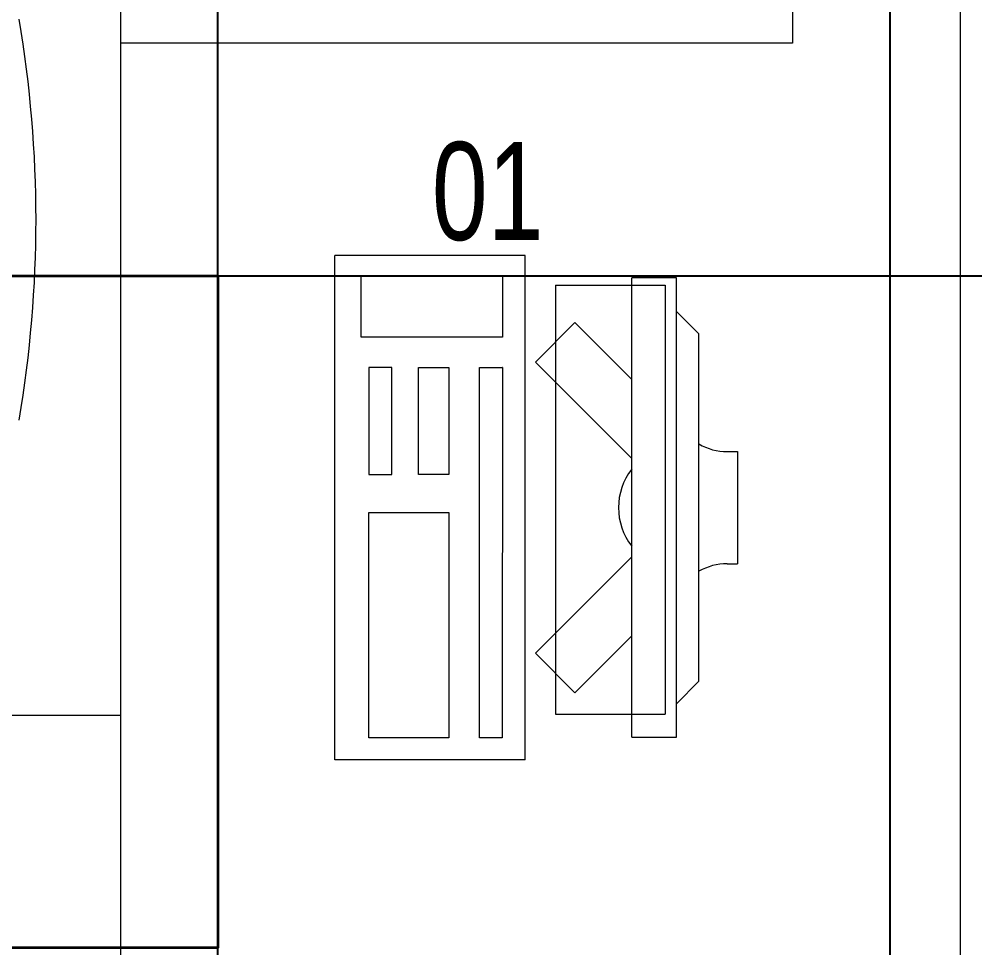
# Model space of a CAD drawing. Header units: inches. Extents: x -12418 to 57169, y -29325 to 19878.
# Drawn here: x 6422 to 7276, y -9600 to -8771 of the extents above; entities that cross this region are included whole.
import ezdxf
from ezdxf.enums import TextEntityAlignment as Align

# ---------------------------------------------------------------- set-up
doc = ezdxf.new("R2010")
doc.units = ezdxf.units.IN
doc.header["$LTSCALE"] = 25
doc.header["$MEASUREMENT"] = 0
doc.linetypes.add('00-Ground Floor$0$HIDDEN', pattern=[9.525, 6.35, -3.175])
doc.layers.get('0').update_dxf_attribs({"color": 8})
for name, color, linetype, lineweight in [('00-Ground Floor$0$72_EGR_EQP_TAG', 142, 'Continuous', 5), ('00-Ground Floor$0$LOADING', 253, 'Continuous', 5), ('E-LITE-CIRC-NUMB', 6, 'Continuous', 25), ('E-LITE-CLNG', 150, 'Continuous', 35), ('E-LITE-CTRL', 6, 'Continuous', 25)]:
    doc.layers.add(name, color=color, linetype=linetype, lineweight=lineweight)
doc.layers.add('00-Ground Floor$0$False Ceiling', color=251, linetype='Continuous')
doc.styles.add('00-Ground Floor$0$X3G_ENTITY_257CFD', font='swisscl.ttf', dxfattribs={"height": 200})
doc.styles.add('DC_Simplex', font='SIMPLEX.shx', dxfattribs={"width": 0.7})

# ---------------------------------------------------------------- blocks, each defined once
blk = doc.blocks.new('00-Ground Floor$0$ITCWLS1-P')
at = {"layer": '00-Ground Floor$0$LOADING'}
for p, q in [((-0.17, 0.45), (-0.17, 0)), ((-0.17, 0.45), (0, 0.45)), ((0, 0.45), (0, 0)), ((-0.26509, 0.43, 0), (-0.30509, 0.43, 0)), ((-0.30509, 0.43, 0), (-0.30509, 0.02, 0)), ((-0.26509, 0.43, 0), (-0.26509, 0.02, 0)), ((-0.14957, 0.43047), (-0.12914, 0.43047)), ((-0.12914, 0.43047), (-0.12914, 0.40893)), ((-0.197, 0.40939), (-0.295, 0.40939)), ((-0.295, 0.02639), (-0.295, 0.40939)), ((-0.197, 0.02639), (-0.197, 0.40939)), ((-0.32509, 0.38, 0), (-0.30509, 0.4, 0)), ((-0.32509, 0.38, 0), (-0.32509, 0.07, 0)), ((-0.35032, 0.275), (-0.35961, 0.275)), ((-0.35961, 0.175), (-0.35961, 0.275)), ((-0.35032, 0.175), (-0.35961, 0.175)), ((-0.32509, 0.07, 0), (-0.30509, 0.05, 0)), ((-0.197, 0.02639), (-0.295, 0.02639)), ((-0.30509, 0.02, 0), (-0.26509, 0.02, 0)), ((-0.17, 0), (0, 0))]:
    blk.add_line(p, q, dxfattribs=at)
at = {"layer": '00-Ground Floor$0$LOADING', "extrusion": (2.48281e-10, 3.18408e-10, -1)}
for p, q in [((-0.26509, 0.33952), (-0.21443, 0.39019)), ((-0.17907, 0.35483), (-0.21443, 0.39019)), ((-0.26509, 0.26881), (-0.17907, 0.35483))]:
    blk.add_line(p, q, dxfattribs=at)
at = {"layer": '00-Ground Floor$0$LOADING', "extrusion": (2.48281e-10, -3.18408e-10, -1)}
for p, q in [((-0.26509, 0.18119), (-0.17907, 0.09517)), ((-0.26509, 0.11048), (-0.21443, 0.05981)), ((-0.17907, 0.09517), (-0.21443, 0.05981))]:
    blk.add_line(p, q, dxfattribs=at)
at = {"layer": '00-Ground Floor$0$LOADING'}
for points in [[(-0.12914, 0.40893), (-0.12914, 0.09996), (-0.14957, 0.09996), (-0.14957, 0.43047)], [(-0.14957, 0.09997), (-0.14957, 0.09997), (-0.14957, 0.09997), (-0.14957, 0.09997), (-0.14957, 0.09997), (-0.14957, 0.09997), (-0.14957, 0.09997), (-0.14957, 0.09997), (-0.14957, 0.09997)], [(-0.14957, 0.09997), (-0.14957, 0.09997), (-0.14957, 0.09997), (-0.14957, 0.09997), (-0.14957, 0.09997), (-0.14957, 0.09997), (-0.14957, 0.09997), (-0.14957, 0.09997), (-0.14957, 0.09997), (-0.14957, 0.09997), (-0.14957, 0.09997), (-0.14957, 0.09997), (-0.14957, 0.09997), (-0.14957, 0.09997), (-0.14957, 0.09997), (-0.14957, 0.09997), (-0.14957, 0.09997), (-0.14957, 0.09997)], [(-0.14957, 0.09996), (-0.14957, 0.09996), (-0.14957, 0.09996), (-0.14957, 0.09996), (-0.14957, 0.09996), (-0.14957, 0.09996), (-0.14957, 0.09996), (-0.14957, 0.09996), (-0.14957, 0.09996), (-0.14957, 0.09996)], [(-0.14957, 0.09996), (-0.14957, 0.09996), (-0.14957, 0.09996), (-0.14957, 0.09996), (-0.14957, 0.09996), (-0.14957, 0.09996), (-0.14957, 0.09996)], [(-0.14957, 0.09997), (-0.14957, 0.09997), (-0.14957, 0.09997), (-0.14957, 0.09997), (-0.14957, 0.09997), (-0.14957, 0.09997), (-0.14957, 0.09997), (-0.14957, 0.09997), (-0.14957, 0.09997), (-0.14957, 0.09997)], [(-0.14957, 0.09997), (-0.14957, 0.09997), (-0.14957, 0.09997), (-0.14957, 0.09997), (-0.14957, 0.09997), (-0.14957, 0.09997), (-0.14957, 0.09997), (-0.14957, 0.09997), (-0.14957, 0.09997), (-0.14957, 0.09997), (-0.14957, 0.09997), (-0.14957, 0.09997), (-0.14957, 0.09997), (-0.14957, 0.09997), (-0.14957, 0.09997)], [(-0.14957, 0.09997), (-0.14957, 0.09997), (-0.14957, 0.09997), (-0.14957, 0.09997), (-0.14957, 0.09997), (-0.14957, 0.09997), (-0.14957, 0.09997), (-0.14957, 0.09997), (-0.14957, 0.09997), (-0.14957, 0.09997)], [(-0.14957, 0.09997), (-0.14957, 0.09997), (-0.14957, 0.09997), (-0.14957, 0.09997), (-0.14957, 0.09997), (-0.14957, 0.09997), (-0.14957, 0.09997), (-0.14957, 0.09997), (-0.14957, 0.09997), (-0.14957, 0.09997)], [(-0.14957, 0.09996), (-0.14957, 0.09996), (-0.14957, 0.09996), (-0.14957, 0.09996), (-0.14957, 0.09996), (-0.14957, 0.09996), (-0.14957, 0.09996), (-0.14957, 0.09996), (-0.14957, 0.09996), (-0.14957, 0.09996), (-0.14957, 0.09996), (-0.14957, 0.09996), (-0.14957, 0.09996), (-0.14957, 0.09996), (-0.14957, 0.09996), (-0.14957, 0.09996), (-0.14957, 0.09996), (-0.14957, 0.09996), (-0.14957, 0.09997), (-0.14957, 0.09997), (-0.14957, 0.09997), (-0.14957, 0.09997), (-0.14957, 0.09997), (-0.14957, 0.09997), (-0.14957, 0.09997), (-0.14957, 0.09997), (-0.14957, 0.09997), (-0.14957, 0.09997), (-0.14957, 0.09997), (-0.14957, 0.09997), (-0.14957, 0.09997), (-0.14957, 0.09997), (-0.14956, 0.09997), (-0.14956, 0.09997), (-0.14956, 0.09997), (-0.14956, 0.09996), (-0.14956, 0.09996), (-0.14956, 0.09996), (-0.14956, 0.09996), (-0.14956, 0.09996), (-0.14956, 0.09996), (-0.14956, 0.09996), (-0.14956, 0.09996), (-0.14956, 0.09996), (-0.14956, 0.09996), (-0.14956, 0.09996), (-0.14956, 0.09996), (-0.14956, 0.09996), (-0.14957, 0.09996), (-0.14957, 0.09996), (-0.14957, 0.09996), (-0.14957, 0.09996), (-0.14957, 0.09996), (-0.14957, 0.09996)], [(-0.14957, 0.09996), (-0.14957, 0.09996), (-0.14957, 0.09996), (-0.14957, 0.09996), (-0.14957, 0.09996), (-0.14957, 0.09996), (-0.14957, 0.09996), (-0.14957, 0.09996), (-0.14957, 0.09996), (-0.14957, 0.09996), (-0.14957, 0.09997), (-0.14957, 0.09997), (-0.14957, 0.09997), (-0.14957, 0.09996), (-0.14957, 0.09996), (-0.14957, 0.09996), (-0.14957, 0.09996), (-0.14957, 0.09996), (-0.14957, 0.09996), (-0.14957, 0.09997), (-0.14957, 0.09997), (-0.14957, 0.09997), (-0.14957, 0.09997), (-0.14957, 0.09997), (-0.14957, 0.09997), (-0.14957, 0.09997), (-0.14957, 0.09997), (-0.14957, 0.09997), (-0.14957, 0.09997), (-0.14957, 0.09997), (-0.14957, 0.09997), (-0.14957, 0.09997), (-0.14957, 0.09997), (-0.14957, 0.09997), (-0.14957, 0.09997), (-0.14957, 0.09997), (-0.14957, 0.09997), (-0.14957, 0.09997), (-0.14957, 0.09997), (-0.14957, 0.09997), (-0.14957, 0.09997), (-0.14957, 0.09997), (-0.14957, 0.09997), (-0.14957, 0.09997), (-0.14957, 0.09997), (-0.14957, 0.09997), (-0.14957, 0.09997), (-0.14957, 0.09997), (-0.14957, 0.09997), (-0.14957, 0.09997), (-0.14957, 0.09997), (-0.14957, 0.09997), (-0.14957, 0.09997), (-0.14957, 0.09997), (-0.14957, 0.09997), (-0.14957, 0.09997), (-0.14957, 0.09997), (-0.14957, 0.09997), (-0.14957, 0.09997), (-0.14957, 0.09997), (-0.14957, 0.09997), (-0.14957, 0.09997), (-0.14957, 0.09997), (-0.14957, 0.09997), (-0.14957, 0.09997), (-0.14957, 0.09997), (-0.14957, 0.09997), (-0.14957, 0.09997), (-0.14957, 0.09997), (-0.14957, 0.09997), (-0.14957, 0.09997), (-0.14957, 0.09997), (-0.14957, 0.09997), (-0.14957, 0.09997), (-0.14957, 0.09997), (-0.14957, 0.09997), (-0.14957, 0.09997), (-0.14957, 0.09997), (-0.14957, 0.09997), (-0.14957, 0.09997), (-0.14956, 0.09997), (-0.14957, 0.09997), (-0.14957, 0.09997), (-0.14957, 0.09997), (-0.14957, 0.09997), (-0.14956, 0.09997), (-0.14957, 0.09997), (-0.14957, 0.09997), (-0.14957, 0.09997), (-0.14957, 0.09997), (-0.14957, 0.09997), (-0.14957, 0.09997), (-0.14957, 0.09997), (-0.14957, 0.09997), (-0.14957, 0.09997), (-0.14957, 0.09997), (-0.14956, 0.09997), (-0.14957, 0.09996), (-0.14957, 0.09996), (-0.14957, 0.09996), (-0.14956, 0.09996), (-0.14957, 0.09996), (-0.14957, 0.09996), (-0.14957, 0.09996), (-0.14957, 0.09996), (-0.14957, 0.09996), (-0.14957, 0.09996), (-0.14957, 0.09996), (-0.14957, 0.09996), (-0.14957, 0.09996), (-0.14957, 0.09996)], [(-0.14957, 0.09996), (-0.14957, 0.09996), (-0.14957, 0.09996), (-0.14957, 0.09996), (-0.14957, 0.09996), (-0.14957, 0.09996), (-0.14957, 0.09996), (-0.14957, 0.09996)], [(-0.14957, 0.09996), (-0.14957, 0.09996), (-0.14957, 0.09996), (-0.14957, 0.09996), (-0.14957, 0.09996), (-0.14957, 0.09996), (-0.14957, 0.09996), (-0.14957, 0.09996), (-0.14957, 0.09996), (-0.14957, 0.09996), (-0.14957, 0.09996), (-0.14957, 0.09996), (-0.14957, 0.09996), (-0.14957, 0.09996), (-0.14957, 0.09996), (-0.14957, 0.09996), (-0.14957, 0.09996), (-0.14957, 0.09996), (-0.14957, 0.09996), (-0.14957, 0.09996), (-0.14957, 0.09996), (-0.14957, 0.09996), (-0.14957, 0.09996), (-0.14957, 0.09996), (-0.14957, 0.09996), (-0.14957, 0.09996), (-0.14957, 0.09996), (-0.14957, 0.09996), (-0.14957, 0.09996), (-0.14957, 0.09996), (-0.14957, 0.09996), (-0.14957, 0.09996), (-0.14957, 0.09996), (-0.14957, 0.09996), (-0.14957, 0.09996), (-0.14957, 0.09996), (-0.14957, 0.09996), (-0.14957, 0.09996), (-0.14957, 0.09996), (-0.14957, 0.09996), (-0.14957, 0.09996), (-0.14957, 0.09996), (-0.14957, 0.09996), (-0.14957, 0.09996), (-0.14957, 0.09996), (-0.14957, 0.09996), (-0.14957, 0.09996), (-0.14957, 0.09996), (-0.14956, 0.09996), (-0.14956, 0.09996), (-0.14956, 0.09996), (-0.14956, 0.09996), (-0.14957, 0.09996), (-0.14957, 0.09996), (-0.14957, 0.09996), (-0.14957, 0.09996), (-0.14957, 0.09996), (-0.14957, 0.09996), (-0.14956, 0.09996), (-0.14957, 0.09996), (-0.14957, 0.09996), (-0.14957, 0.09996), (-0.14957, 0.09996), (-0.14957, 0.09996), (-0.14957, 0.09996), (-0.14957, 0.09996), (-0.14957, 0.09996), (-0.14957, 0.09996), (-0.14957, 0.09996), (-0.14956, 0.09996), (-0.14956, 0.09996), (-0.14957, 0.09996), (-0.14957, 0.09996), (-0.14957, 0.09996), (-0.14957, 0.09996), (-0.14957, 0.09996), (-0.14957, 0.09996), (-0.14957, 0.09996), (-0.14957, 0.09996), (-0.14957, 0.09996), (-0.14957, 0.09996), (-0.14957, 0.09996), (-0.14957, 0.09996), (-0.14957, 0.09996), (-0.14957, 0.09996), (-0.14957, 0.09996), (-0.14957, 0.09996), (-0.14957, 0.09996), (-0.14957, 0.09996)], [(-0.14957, 0.09996), (-0.14957, 0.09996), (-0.14957, 0.09996), (-0.14957, 0.09996), (-0.14957, 0.09996), (-0.14957, 0.09996), (-0.14957, 0.09996), (-0.14957, 0.09996), (-0.14957, 0.09996), (-0.14957, 0.09996), (-0.14957, 0.09996), (-0.14957, 0.09996)], [(-0.14957, 0.09996), (-0.14957, 0.09996), (-0.14956, 0.09996), (-0.14956, 0.09996), (-0.14956, 0.09996), (-0.14956, 0.09996), (-0.14957, 0.09996)], [(-0.14957, 0.09996), (-0.14957, 0.09996), (-0.14957, 0.09996), (-0.14957, 0.09996), (-0.14957, 0.09996), (-0.14957, 0.09996), (-0.14957, 0.09996), (-0.14957, 0.09996), (-0.14957, 0.09996), (-0.14956, 0.09996), (-0.14956, 0.09996), (-0.14956, 0.09996), (-0.14956, 0.09996), (-0.14956, 0.09996), (-0.14956, 0.09996), (-0.14956, 0.09996), (-0.14957, 0.09996)]]:
    blk.add_lwpolyline(points, dxfattribs=at)
for points in [[(-0.1019, 0.43047), (-0.03039, 0.43047), (-0.03039, 0.22944), (-0.1019, 0.22944)], [(-0.1019, 0.19536), (-0.07466, 0.19536), (-0.07466, 0.09996), (-0.1019, 0.09996)], [(-0.03039, 0.19536), (-0.05082, 0.19536), (-0.05082, 0.09996), (-0.03039, 0.09996)], [(-0.14956, 0.09996), (-0.14956, 0.09996), (-0.14956, 0.09996), (-0.14956, 0.09996), (-0.14956, 0.09996), (-0.14956, 0.09996), (-0.14956, 0.09996), (-0.14956, 0.09996), (-0.14957, 0.09996), (-0.14957, 0.09996), (-0.14957, 0.09996), (-0.14957, 0.09996), (-0.14957, 0.09996), (-0.14957, 0.09996), (-0.14957, 0.09996), (-0.14957, 0.09996), (-0.14957, 0.09996), (-0.14957, 0.09996), (-0.14957, 0.09996), (-0.14957, 0.09996), (-0.14957, 0.09996), (-0.14957, 0.09996), (-0.14957, 0.09996), (-0.14957, 0.09996), (-0.14957, 0.09996), (-0.14957, 0.09996), (-0.14957, 0.09996), (-0.14957, 0.09996), (-0.14957, 0.09996), (-0.14957, 0.09996), (-0.14957, 0.09996), (-0.14957, 0.09996), (-0.14957, 0.09996), (-0.14957, 0.09996), (-0.14957, 0.09996), (-0.14957, 0.09996), (-0.14957, 0.09996), (-0.14957, 0.09996), (-0.14957, 0.09996), (-0.14957, 0.09996), (-0.14957, 0.09996), (-0.14957, 0.09996), (-0.14957, 0.09996), (-0.14957, 0.09996), (-0.14957, 0.09996), (-0.14957, 0.09996), (-0.14957, 0.09996), (-0.14957, 0.09996), (-0.14957, 0.09996), (-0.14957, 0.09996), (-0.14957, 0.09996), (-0.14957, 0.09996), (-0.14957, 0.09996), (-0.14957, 0.09996), (-0.14957, 0.09996), (-0.14957, 0.09996), (-0.14957, 0.09996), (-0.14956, 0.09996), (-0.14956, 0.09996), (-0.14956, 0.09996), (-0.14956, 0.09996), (-0.14956, 0.09996), (-0.14956, 0.09996), (-0.14956, 0.09996), (-0.14956, 0.09996), (-0.14956, 0.09996), (-0.14956, 0.09996), (-0.14956, 0.09996), (-0.14956, 0.09996), (-0.14956, 0.09996), (-0.14956, 0.09996), (-0.14956, 0.09996), (-0.14956, 0.09996), (-0.14956, 0.09996), (-0.14956, 0.09996), (-0.14956, 0.09996), (-0.14956, 0.09996), (-0.14956, 0.09996), (-0.14956, 0.09996), (-0.14956, 0.09996), (-0.14956, 0.09996), (-0.14956, 0.09996), (-0.14956, 0.09996), (-0.14956, 0.09996), (-0.14956, 0.09996), (-0.14956, 0.09996), (-0.14956, 0.09996), (-0.14956, 0.09996), (-0.14956, 0.09996), (-0.14957, 0.09996), (-0.14957, 0.09996), (-0.14957, 0.09996), (-0.14957, 0.09996), (-0.14957, 0.09996), (-0.14957, 0.09996), (-0.14957, 0.09996), (-0.14957, 0.09996), (-0.14957, 0.09996), (-0.14957, 0.09996), (-0.14957, 0.09996), (-0.14957, 0.09996), (-0.14957, 0.09996), (-0.14957, 0.09996), (-0.14957, 0.09996), (-0.14957, 0.09996), (-0.14957, 0.09996), (-0.14957, 0.09996), (-0.14957, 0.09996), (-0.14957, 0.09996), (-0.14957, 0.09996), (-0.14957, 0.09996), (-0.14957, 0.09996), (-0.14957, 0.09996), (-0.14957, 0.09996), (-0.14957, 0.09996), (-0.14957, 0.09996), (-0.14957, 0.09996), (-0.14957, 0.09996), (-0.14957, 0.09996), (-0.14957, 0.09996), (-0.14957, 0.09996), (-0.14957, 0.09996), (-0.14957, 0.09996), (-0.14957, 0.09996), (-0.14957, 0.09996), (-0.14957, 0.09996), (-0.14957, 0.09996), (-0.14957, 0.09996), (-0.14957, 0.09996), (-0.14957, 0.09996), (-0.14957, 0.09996), (-0.14957, 0.09996), (-0.14957, 0.09996), (-0.14957, 0.09996), (-0.14957, 0.09996), (-0.14957, 0.09996), (-0.14957, 0.09996), (-0.14957, 0.09996), (-0.14957, 0.09996), (-0.14957, 0.09996), (-0.14957, 0.09996), (-0.14957, 0.09996), (-0.14957, 0.09996), (-0.14957, 0.09996), (-0.14957, 0.09996), (-0.14957, 0.09996), (-0.14957, 0.09996), (-0.14957, 0.09996), (-0.14957, 0.09996), (-0.14957, 0.09996), (-0.14957, 0.09996), (-0.14957, 0.09996), (-0.14957, 0.09996), (-0.14957, 0.09996), (-0.14956, 0.09996), (-0.14956, 0.09996), (-0.14956, 0.09996), (-0.14956, 0.09996), (-0.14956, 0.09996), (-0.14956, 0.09996), (-0.14956, 0.09996), (-0.14956, 0.09996), (-0.14956, 0.09996), (-0.14956, 0.09996), (-0.14956, 0.09996), (-0.14956, 0.09996), (-0.14956, 0.09996), (-0.14956, 0.09996), (-0.14956, 0.09996), (-0.14956, 0.09996), (-0.14956, 0.09996), (-0.14956, 0.09996), (-0.14956, 0.09996), (-0.14956, 0.09996), (-0.14956, 0.09996), (-0.14956, 0.09996), (-0.14956, 0.09996), (-0.14956, 0.09996), (-0.14956, 0.09996), (-0.14956, 0.09996), (-0.14956, 0.09996), (-0.14956, 0.09996), (-0.14956, 0.09996), (-0.14956, 0.09996), (-0.14956, 0.09996), (-0.14956, 0.09996), (-0.14956, 0.09996), (-0.14956, 0.09996), (-0.14956, 0.09996), (-0.14956, 0.09996), (-0.14956, 0.09996), (-0.14956, 0.09996), (-0.14956, 0.09996), (-0.14956, 0.09996), (-0.14956, 0.09996), (-0.14956, 0.09996), (-0.14956, 0.09996), (-0.14956, 0.09996), (-0.14956, 0.09996), (-0.14956, 0.09996), (-0.14956, 0.09996), (-0.14957, 0.09996), (-0.14957, 0.09996), (-0.14957, 0.09996), (-0.14957, 0.09996), (-0.14957, 0.09996), (-0.14957, 0.09996), (-0.14957, 0.09996), (-0.14957, 0.09996), (-0.14957, 0.09996), (-0.14957, 0.09996), (-0.14957, 0.09996), (-0.14957, 0.09996), (-0.14957, 0.09996), (-0.14957, 0.09996), (-0.14957, 0.09996), (-0.14957, 0.09996), (-0.14957, 0.09996), (-0.14957, 0.09996), (-0.14957, 0.09996), (-0.14957, 0.09996), (-0.14957, 0.09996), (-0.14957, 0.09996), (-0.14957, 0.09996), (-0.14957, 0.09996), (-0.14957, 0.09996), (-0.14957, 0.09996), (-0.14957, 0.09996), (-0.14957, 0.09996), (-0.14957, 0.09996), (-0.14957, 0.09996), (-0.14957, 0.09996), (-0.14957, 0.09996), (-0.14957, 0.09996), (-0.14957, 0.09996), (-0.14956, 0.09996), (-0.14956, 0.09996), (-0.14956, 0.09996), (-0.14956, 0.09996), (-0.14956, 0.09996), (-0.14956, 0.09996), (-0.14956, 0.09996), (-0.14956, 0.09996), (-0.14956, 0.09996), (-0.14956, 0.09996), (-0.14956, 0.09996), (-0.14956, 0.09996), (-0.14956, 0.09996), (-0.14956, 0.09996), (-0.14956, 0.09996), (-0.14956, 0.09996), (-0.14956, 0.09996), (-0.14956, 0.09996), (-0.14956, 0.09996), (-0.14956, 0.09996), (-0.14956, 0.09996), (-0.14956, 0.09996), (-0.14956, 0.09996), (-0.14956, 0.09996), (-0.14956, 0.09996), (-0.14956, 0.09996), (-0.14956, 0.09996), (-0.14956, 0.09996), (-0.14956, 0.09996), (-0.14956, 0.09996), (-0.14956, 0.09996), (-0.14956, 0.09996), (-0.14956, 0.09996), (-0.14956, 0.09996), (-0.14956, 0.09996), (-0.14956, 0.09996), (-0.14956, 0.09996), (-0.14956, 0.09996), (-0.14956, 0.09996), (-0.14956, 0.09996), (-0.14956, 0.09996), (-0.14956, 0.09996)], [(-0.14957, 0.09996), (-0.14957, 0.09996), (-0.14957, 0.09996), (-0.14957, 0.09996), (-0.14957, 0.09996), (-0.14957, 0.09996), (-0.14957, 0.09996), (-0.14957, 0.09996), (-0.14957, 0.09996), (-0.14957, 0.09996), (-0.14957, 0.09996), (-0.14957, 0.09996), (-0.14957, 0.09996), (-0.14957, 0.09996), (-0.14957, 0.09996), (-0.14957, 0.09996), (-0.14957, 0.09996), (-0.14957, 0.09996), (-0.14957, 0.09996), (-0.14957, 0.09996), (-0.14957, 0.09996), (-0.14957, 0.09996), (-0.14957, 0.09996), (-0.14957, 0.09996), (-0.14957, 0.09996), (-0.14957, 0.09996), (-0.14957, 0.09996), (-0.14957, 0.09996), (-0.14957, 0.09996), (-0.14957, 0.09996), (-0.14957, 0.09996), (-0.14957, 0.09996), (-0.14957, 0.09996), (-0.14957, 0.09996), (-0.14957, 0.09996), (-0.14957, 0.09996), (-0.14957, 0.09996), (-0.14957, 0.09996), (-0.14957, 0.09996), (-0.14957, 0.09996), (-0.14957, 0.09996), (-0.14957, 0.09996), (-0.14957, 0.09996), (-0.14957, 0.09996), (-0.14957, 0.09996), (-0.14957, 0.09996), (-0.14957, 0.09996), (-0.14957, 0.09996), (-0.14957, 0.09996), (-0.14957, 0.09996), (-0.14957, 0.09996), (-0.14957, 0.09996), (-0.14957, 0.09996), (-0.14957, 0.09996), (-0.14957, 0.09996), (-0.14957, 0.09996), (-0.14957, 0.09996), (-0.14957, 0.09996), (-0.14957, 0.09996), (-0.14957, 0.09996), (-0.14957, 0.09996), (-0.14957, 0.09996), (-0.14957, 0.09996), (-0.14957, 0.09996), (-0.14957, 0.09996), (-0.14957, 0.09996), (-0.14957, 0.09996), (-0.14957, 0.09996), (-0.14957, 0.09996), (-0.14957, 0.09996), (-0.14957, 0.09996), (-0.14957, 0.09996), (-0.14957, 0.09996), (-0.14957, 0.09996), (-0.14957, 0.09996), (-0.14957, 0.09996), (-0.14957, 0.09996), (-0.14957, 0.09996), (-0.14957, 0.09996), (-0.14957, 0.09996), (-0.14957, 0.09996), (-0.14957, 0.09996), (-0.14957, 0.09996), (-0.14957, 0.09996), (-0.14957, 0.09996), (-0.14957, 0.09996), (-0.14957, 0.09996), (-0.14957, 0.09996), (-0.14957, 0.09996), (-0.14957, 0.09996), (-0.14957, 0.09996), (-0.14957, 0.09996), (-0.14957, 0.09996), (-0.14957, 0.09996), (-0.14957, 0.09996), (-0.14957, 0.09996), (-0.14957, 0.09996), (-0.14957, 0.09996), (-0.14957, 0.09996), (-0.14957, 0.09996), (-0.14957, 0.09996), (-0.14957, 0.09996), (-0.14957, 0.09996), (-0.14957, 0.09996), (-0.14957, 0.09996), (-0.14957, 0.09996), (-0.14957, 0.09996), (-0.14957, 0.09996), (-0.14957, 0.09996), (-0.14957, 0.09996), (-0.14957, 0.09996), (-0.14957, 0.09996), (-0.14957, 0.09996), (-0.14957, 0.09996), (-0.14957, 0.09996), (-0.14957, 0.09996), (-0.14957, 0.09996), (-0.14957, 0.09996), (-0.14957, 0.09996), (-0.14957, 0.09996), (-0.14957, 0.09996), (-0.14957, 0.09996), (-0.14957, 0.09996), (-0.14957, 0.09996), (-0.14957, 0.09996), (-0.14957, 0.09996), (-0.14957, 0.09996), (-0.14957, 0.09996), (-0.14957, 0.09996), (-0.14957, 0.09996), (-0.14957, 0.09996), (-0.14957, 0.09996), (-0.14957, 0.09996), (-0.14957, 0.09996), (-0.14957, 0.09996), (-0.14957, 0.09996), (-0.14957, 0.09996), (-0.14957, 0.09996), (-0.14957, 0.09996), (-0.14957, 0.09996), (-0.14957, 0.09996), (-0.14957, 0.09996), (-0.14957, 0.09996), (-0.14957, 0.09996), (-0.14957, 0.09996), (-0.14957, 0.09996), (-0.14957, 0.09996), (-0.14957, 0.09996), (-0.14957, 0.09996), (-0.14957, 0.09996), (-0.14957, 0.09996), (-0.14957, 0.09996), (-0.14957, 0.09996), (-0.14957, 0.09996), (-0.14957, 0.09996), (-0.14957, 0.09996), (-0.14957, 0.09996), (-0.14957, 0.09996), (-0.14957, 0.09996), (-0.14957, 0.09996), (-0.14957, 0.09996), (-0.14957, 0.09996), (-0.14957, 0.09996), (-0.14957, 0.09996), (-0.14957, 0.09996), (-0.14957, 0.09996), (-0.14957, 0.09996), (-0.14957, 0.09996), (-0.14957, 0.09996), (-0.14957, 0.09996), (-0.14957, 0.09996), (-0.14957, 0.09996), (-0.14957, 0.09996), (-0.14957, 0.09996), (-0.14957, 0.09996), (-0.14957, 0.09996), (-0.14957, 0.09996), (-0.14957, 0.09996), (-0.14957, 0.09996), (-0.14957, 0.09996), (-0.14957, 0.09996), (-0.14957, 0.09996), (-0.14957, 0.09996), (-0.14957, 0.09996), (-0.14957, 0.09996), (-0.14957, 0.09996), (-0.14957, 0.09996), (-0.14957, 0.09996), (-0.14957, 0.09996), (-0.14957, 0.09996), (-0.14957, 0.09996), (-0.14957, 0.09996), (-0.14957, 0.09996), (-0.14957, 0.09996), (-0.14957, 0.09996), (-0.14957, 0.09996), (-0.14957, 0.09996), (-0.14957, 0.09996), (-0.14957, 0.09996), (-0.14957, 0.09996), (-0.14957, 0.09996), (-0.14957, 0.09996), (-0.14957, 0.09996), (-0.14957, 0.09996), (-0.14957, 0.09996), (-0.14957, 0.09996), (-0.14957, 0.09996), (-0.14957, 0.09996), (-0.14957, 0.09996), (-0.14957, 0.09996), (-0.14957, 0.09996), (-0.14957, 0.09996), (-0.14957, 0.09996), (-0.14957, 0.09996)], [(-0.14957, 0.09996), (-0.14957, 0.09996), (-0.14957, 0.09996), (-0.14957, 0.09996), (-0.14957, 0.09996), (-0.14957, 0.09996), (-0.14957, 0.09996), (-0.14957, 0.09996), (-0.14957, 0.09996), (-0.14957, 0.09996), (-0.14957, 0.09996), (-0.14957, 0.09996), (-0.14957, 0.09996), (-0.14957, 0.09996), (-0.14957, 0.09996), (-0.14957, 0.09996), (-0.14957, 0.09996), (-0.14957, 0.09996), (-0.14957, 0.09996), (-0.14957, 0.09996), (-0.14957, 0.09996), (-0.14957, 0.09996), (-0.14957, 0.09996), (-0.14957, 0.09996), (-0.14957, 0.09996), (-0.14957, 0.09996), (-0.14957, 0.09996), (-0.14957, 0.09996), (-0.14957, 0.09996), (-0.14957, 0.09996), (-0.14957, 0.09996), (-0.14957, 0.09996), (-0.14957, 0.09996), (-0.14957, 0.09996), (-0.14957, 0.09996), (-0.14957, 0.09996), (-0.14957, 0.09996), (-0.14957, 0.09996), (-0.14957, 0.09996), (-0.14957, 0.09996), (-0.14957, 0.09996), (-0.14957, 0.09996), (-0.14957, 0.09996), (-0.14957, 0.09996), (-0.14957, 0.09996), (-0.14957, 0.09996), (-0.14957, 0.09996), (-0.14957, 0.09996), (-0.14957, 0.09996), (-0.14957, 0.09996), (-0.14957, 0.09996), (-0.14957, 0.09996), (-0.14957, 0.09996), (-0.14957, 0.09996), (-0.14957, 0.09996), (-0.14957, 0.09996), (-0.14957, 0.09996), (-0.14957, 0.09996), (-0.14957, 0.09996), (-0.14957, 0.09996), (-0.14957, 0.09996), (-0.14957, 0.09996), (-0.14957, 0.09996), (-0.14957, 0.09996), (-0.14957, 0.09996), (-0.14957, 0.09996), (-0.14957, 0.09996), (-0.14957, 0.09996), (-0.14957, 0.09996), (-0.14957, 0.09996), (-0.14957, 0.09996), (-0.14957, 0.09996), (-0.14957, 0.09996), (-0.14957, 0.09996), (-0.14957, 0.09996), (-0.14957, 0.09996), (-0.14957, 0.09996), (-0.14957, 0.09996), (-0.14957, 0.09996), (-0.14957, 0.09996), (-0.14957, 0.09996), (-0.14957, 0.09996), (-0.14957, 0.09996), (-0.14957, 0.09996), (-0.14957, 0.09996), (-0.14957, 0.09996), (-0.14957, 0.09996), (-0.14957, 0.09996), (-0.14957, 0.09996), (-0.14957, 0.09996), (-0.14957, 0.09996), (-0.14957, 0.09996), (-0.14957, 0.09996), (-0.14957, 0.09996), (-0.14957, 0.09996), (-0.14957, 0.09996), (-0.14957, 0.09996), (-0.14957, 0.09996), (-0.14957, 0.09996), (-0.14957, 0.09996), (-0.14957, 0.09996), (-0.14957, 0.09996), (-0.14957, 0.09996), (-0.14957, 0.09996), (-0.14957, 0.09996), (-0.14957, 0.09996), (-0.14957, 0.09996), (-0.14957, 0.09996), (-0.14957, 0.09996), (-0.14957, 0.09996), (-0.14957, 0.09996), (-0.14957, 0.09996), (-0.14957, 0.09996), (-0.14957, 0.09996), (-0.14957, 0.09996), (-0.14957, 0.09996), (-0.14957, 0.09996), (-0.14957, 0.09996), (-0.14957, 0.09996), (-0.14957, 0.09996), (-0.14957, 0.09996), (-0.14957, 0.09996), (-0.14957, 0.09996), (-0.14957, 0.09996), (-0.14957, 0.09996), (-0.14957, 0.09996), (-0.14957, 0.09996), (-0.14957, 0.09996), (-0.14957, 0.09996), (-0.14957, 0.09996), (-0.14957, 0.09996), (-0.14957, 0.09996), (-0.14957, 0.09996), (-0.14957, 0.09996), (-0.14957, 0.09996), (-0.14957, 0.09996), (-0.14957, 0.09996), (-0.14957, 0.09996), (-0.14957, 0.09996), (-0.14957, 0.09996), (-0.14957, 0.09996), (-0.14957, 0.09996), (-0.14957, 0.09996), (-0.14957, 0.09996), (-0.14957, 0.09996), (-0.14957, 0.09996), (-0.14957, 0.09996), (-0.14957, 0.09996), (-0.14957, 0.09996), (-0.14957, 0.09996), (-0.14957, 0.09996), (-0.14957, 0.09996), (-0.14957, 0.09996), (-0.14957, 0.09996), (-0.14957, 0.09996), (-0.14957, 0.09996), (-0.14957, 0.09996), (-0.14957, 0.09996), (-0.14957, 0.09996), (-0.14957, 0.09996), (-0.14957, 0.09996), (-0.14957, 0.09996), (-0.14957, 0.09996), (-0.14957, 0.09996), (-0.14957, 0.09996), (-0.14957, 0.09996), (-0.14957, 0.09996), (-0.14957, 0.09996), (-0.14957, 0.09996), (-0.14957, 0.09996), (-0.14957, 0.09996), (-0.14957, 0.09996), (-0.14957, 0.09996), (-0.14957, 0.09996), (-0.14957, 0.09996), (-0.14957, 0.09996), (-0.14957, 0.09996), (-0.14957, 0.09996), (-0.14957, 0.09996), (-0.14957, 0.09996), (-0.14957, 0.09996), (-0.14957, 0.09996), (-0.14957, 0.09996), (-0.14957, 0.09996), (-0.14957, 0.09996), (-0.14957, 0.09996), (-0.14957, 0.09996), (-0.14957, 0.09996), (-0.14957, 0.09996), (-0.14957, 0.09996), (-0.14957, 0.09996), (-0.14957, 0.09996), (-0.14957, 0.09996), (-0.14957, 0.09996), (-0.14957, 0.09996), (-0.14957, 0.09996), (-0.14957, 0.09996), (-0.14957, 0.09996), (-0.14957, 0.09996), (-0.14957, 0.09996), (-0.14957, 0.09996), (-0.14957, 0.09996), (-0.14957, 0.09996), (-0.14957, 0.09996), (-0.14957, 0.09996), (-0.14957, 0.09996), (-0.14957, 0.09996), (-0.14957, 0.09996), (-0.14957, 0.09996), (-0.14957, 0.09996), (-0.14957, 0.09996), (-0.14957, 0.09996), (-0.14957, 0.09996), (-0.14957, 0.09996), (-0.14957, 0.09996), (-0.14957, 0.09996), (-0.14957, 0.09996), (-0.14957, 0.09996), (-0.14957, 0.09996)], [(-0.14957, 0.0727), (-0.02358, 0.0727), (-0.02358, 0.01818), (-0.14957, 0.01818)]]:
    blk.add_lwpolyline(points, close=True, dxfattribs=at)
for centre, radius, start, end in [((-0.35032, 0.325), 0.05, 270, 300.30934), ((-0.3089, 0.225), 0.05564, 321.94311, 38.05689), ((-0.35032, 0.125), 0.05, 59.69066, 90)]:
    blk.add_arc(centre, radius, start, end, dxfattribs=at)
blk = doc.blocks.new('00-Ground Floor$0$GF21043-P')
at = {"color": 0}
for p, q in [((0.8, 0.75), (-0.8, 0.75)), ((-0.8, 0), (0.8, 0))]:
    blk.add_line(p, q, dxfattribs=at)
at = {"color": 0, "linetype": '00-Ground Floor$0$HIDDEN'}
for p, q in [((-0.8, 0.6), (-0.4, 0.6)), ((-0.4, 0.6), (-0.4, 0))]:
    blk.add_line(p, q, dxfattribs=at)
blk = doc.blocks.new('00-Ground Floor$0$GF21018-P')
at = {"color": 0}
blk.add_arc((-0.0001, -0.52948), 1.06948, 80.36712, 99.63288, dxfattribs=at)
blk = doc.blocks.new('00-Ground Floor$0$A$Ce9e1c4c3')
at = {"layer": '00-Ground Floor$0$False Ceiling', "color": 254, "linetype": 'Continuous'}
for p, q in [((-93400, -10017.43), (-93400, -6347.43)), ((-92800, -10017.43), (-92800, -6347.43)), ((-94542.07, -9000), (-90902.07, -9000))]:
    blk.add_line(p, q, dxfattribs=at)
blk = doc.blocks.new('00-Ground Floor')
at = {"layer": '00-Ground Floor$0$LOADING'}
blk.add_line((5482.93, -9392.43, 0), (6512.93, -9392.43, 0), dxfattribs=at)
at = {"layer": '00-Ground Floor$0$False Ceiling', "color": 254}
blk.add_blockref('00-Ground Floor$0$A$Ce9e1c4c3', (100000, 0), dxfattribs=at)
at = {"layer": '00-Ground Floor$0$LOADING', "extrusion": (1.19929e-18, -8.17187e-07, 1), "xscale": 1000.000000000002, "yscale": 1000.000000000002, "zscale": 1000.000000000002, "rotation": 270}
blk.add_blockref('00-Ground Floor$0$GF21043-P', (6512.93, -9192.43, 0.01), dxfattribs=at)
at = {"layer": '00-Ground Floor$0$LOADING', "extrusion": (-7.77426e-06, -8.17011e-07, 1), "xscale": 1000.000000000003, "yscale": 1000.000000000003, "zscale": 1000.000000000003, "rotation": 269.9985892353254}
blk.add_blockref('00-Ground Floor$0$GF21018-P', (5897.55, -8950.05, -0.03), dxfattribs=at)
at = {"layer": '00-Ground Floor$0$LOADING', "extrusion": (2.20203e-06, -2.34751e-05, 1), "xscale": 1000.000000000001, "yscale": 1000.000000000001, "zscale": 1000.000000000001, "rotation": 179.9985892363079}
blk.add_blockref('00-Ground Floor$0$ITCWLS1-P', (6704.31, -8982.05, 0.23), dxfattribs=at)
at = {"layer": '00-Ground Floor$0$72_EGR_EQP_TAG', "insert": (6840.8, -8880.72, 0), "char_height": 87.473, "attachment_point": 2, "style": '00-Ground Floor$0$X3G_ENTITY_257CFD'}
blk.add_mtext('01', dxfattribs=at)
blk = doc.blocks.new('*U58')
blk.add_lwpolyline([(-300, 300), (-300, -300), (300, -300), (300, 300)], close=True)
blk.add_circle((0, 0), 45)
at = {"layer": 'E-LITE-CIRC-NUMB', "style": 'DC_Simplex', "width": 0.7, "flags": 8}
blk.add_attdef('CIRCUIT', text='', height=200, rotation=0, dxfattribs=at).set_placement((-473.9, 300), align=Align.RIGHT)
at = {"layer": 'E-LITE-CTRL', "style": 'DC_Simplex', "width": 0.7, "flags": 8}
blk.add_attdef('CONTROL', (1118.9, -935), '', height=200, rotation=360, dxfattribs=at)

msp = doc.modelspace()

# ---------------------------------------------------------------- block references
msp.add_blockref('00-Ground Floor', (0, 0))
at = {"layer": 'E-LITE-CLNG', "xscale": -1}
msp.add_blockref('*U58', (6300, -9300), dxfattribs=at)

doc.saveas('drawing.dxf')
